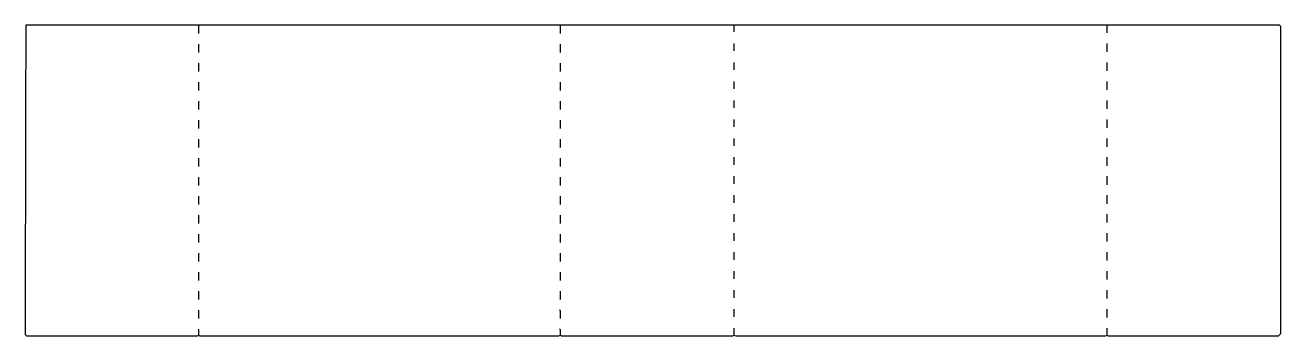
# Model space of a CAD drawing. Extents: x 85 to 1739, y 24 to 433.
import ezdxf

# ---------------------------------------------------------------- set-up
doc = ezdxf.new("R2010")
doc.units = 0
doc.layers.get('0').update_dxf_attribs({"linetype": 'CONTINUOUS'})

msp = doc.modelspace()

# ---------------------------------------------------------------- linework, layer by layer
at = {"color": 250, "linetype": 'CONTINUOUS'}
for points in [[(1510, 25), (1511, 24), (1736, 24), (1739, 27), (1739, 431), (1737, 433), (86, 433), (85.5, 317), (85, 26), (87, 24), (312, 24), (314, 25), (315, 24), (788, 24), (790, 25), (791, 24), (1017, 24), (1019, 25), (1021, 24), (1508, 24), (1510, 25), (1510, 34)], [(1019, 424), (1019, 433)], [(1510, 423), (1510, 433)], [(1019, 399), (1019, 409)], [(1510, 398), (1510, 409)], [(1019, 374), (1019, 384)], [(1510, 373), (1510, 384)], [(1019, 349), (1019, 359)], [(1510, 348), (1510, 359)], [(1019, 324), (1019, 334)], [(1510, 323), (1510, 334)], [(1019, 299), (1019, 309)], [(1510, 298), (1510, 309)], [(1019, 274), (1019, 284)], [(1510, 273), (1510, 284)], [(1019, 249), (1019, 259)], [(1510, 248), (1510, 259)], [(1019, 224), (1019, 234)], [(1510, 223), (1510, 234)], [(1019, 199), (1019, 209)], [(1510, 198), (1510, 209)], [(1019, 174), (1019, 184)], [(1510, 173), (1510, 184)], [(1019, 149), (1019, 159)], [(1510, 148), (1510, 159)], [(1019, 124), (1019, 134)], [(1510, 123), (1510, 134)], [(1019, 99), (1019, 109)], [(1510, 98), (1510, 109)], [(1019, 74), (1019, 84)], [(1510, 73), (1510, 84)], [(1019, 49), (1019, 59)], [(1510, 48), (1510, 59)], [(1019, 25), (1019, 34)]]:
    msp.add_lwpolyline(points, dxfattribs=at)
at = {"color": 251, "linetype": 'CONTINUOUS'}
for points in [[(314, 422), (314, 433)], [(790, 422), (790, 433)], [(314, 397), (314, 408)], [(790, 397), (790, 408)], [(314, 372), (314, 383)], [(790, 372), (790, 383)], [(314, 347), (314, 358)], [(790, 347), (790, 358)], [(314, 322), (314, 333)], [(790, 322), (790, 333)], [(314, 297), (314, 308)], [(790, 297), (790, 308)], [(314, 272), (314, 283)], [(790, 272), (790, 283)], [(314, 247), (314, 258)], [(790, 247), (790, 258)], [(314, 222), (314, 233)], [(790, 222), (790, 233)], [(314, 197), (314, 208)], [(790, 197), (790, 208)], [(314, 172), (314, 183)], [(790, 172), (790, 183)], [(314, 147), (314, 158)], [(790, 147), (790, 158)], [(314, 122), (314, 133)], [(790, 122), (790, 133)], [(314, 97), (314, 108)], [(790, 97), (790, 108)], [(314, 72), (314, 83)], [(790, 72), (790, 83)], [(314, 47), (314, 57), (313, 58)], [(790, 47), (790, 57), (789, 58)], [(314, 25), (314, 32), (313, 33)], [(790, 25), (790, 32), (789, 33)]]:
    msp.add_lwpolyline(points, dxfattribs=at)

doc.saveas('drawing.dxf')
